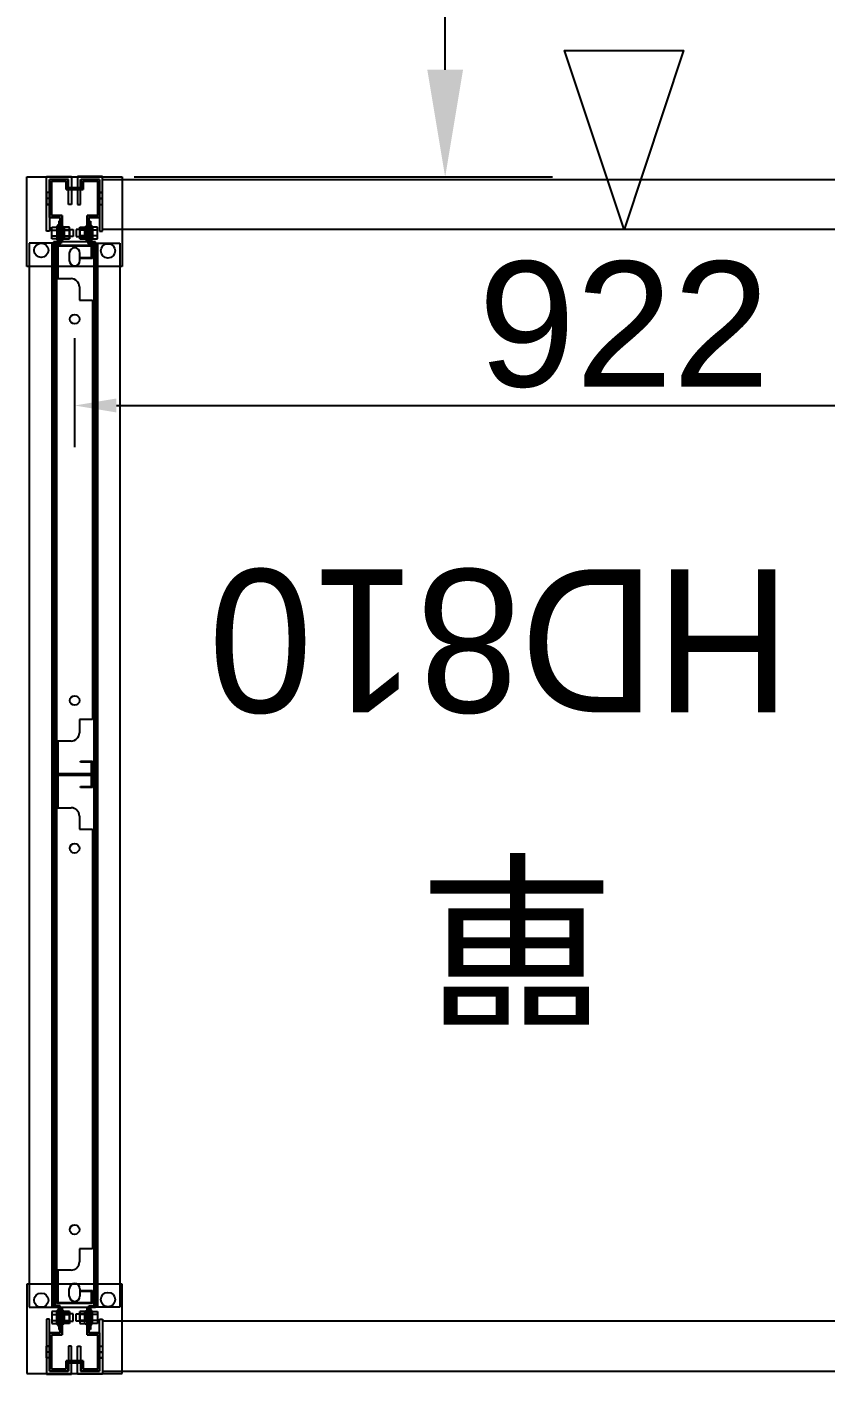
# Model space of a CAD drawing. Header units: millimetres. Extents: x 15382 to 37298, y 7351 to 31127.
# Drawn here: x 34737 to 35406, y 23390 to 24520 of the extents above; entities that cross this region are included whole.
import ezdxf

# ---------------------------------------------------------------- set-up
doc = ezdxf.new("R2010")
doc.units = ezdxf.units.MM
for name, color, linetype in [('111', 7, 'Continuous'), ('113', 3, 'Continuous'), ('114', 6, 'Continuous'), ('115', 30, 'Continuous'), ('116', 12, 'Continuous'), ('444-2', 5, 'Continuous'), ('6', 7, 'Continuous'), ('M40', 3, 'Continuous'), ('M6', 7, 'Continuous'), ('動線', 6, 'Continuous'), ('文字', 7, 'Continuous'), ('标注', 7, 'Continuous'), ('標註', 252, 'Continuous')]:
    doc.layers.add(name, color=color, linetype=linetype)
doc.styles.get("Standard").update_dxf_attribs({"font": 'arial.ttf'})
doc.styles.add('新細明體', font='')
doc.styles.get('新細明體').set_extended_font_data('PMingLiU')
doc.dimstyles.new('ISO-25', dxfattribs={"dimtxt": 2.5, "dimasz": 2.5, "dimexe": 1.25, "dimexo": 0.625, "dimtad": 1, "dimtxsty": 'Standard', "dimcen": 2.5, "dimadec": 0, "dimazin": 0, "dimtfac": 1, "dimtmove": 0, "dimatfit": 3, "dimfxl": 1, "dimarcsym": 0})

# ---------------------------------------------------------------- blocks, each defined once
blk = doc.blocks.new('*D59')
at = {"layer": 'Defpoints', "color": 0, "transparency": 16777216}
for p in [(34776.8, 24266.4), (35698.8, 24266.4), (35698.8, 24202.8)]:
    blk.add_point(p, dxfattribs=at)
at = {"layer": '標註', "color": 0, "lineweight": -2, "transparency": 16777216}
for p, q in [((34776.8, 24259.4), (34776.8, 24167.8)), ((35698.8, 24259.4), (35698.8, 24167.8)), ((34811.8, 24202.8), (35663.8, 24202.8))]:
    blk.add_line(p, q, dxfattribs=at)
at = {"layer": '標註', "color": 0, "transparency": 16777216}
for points in [[(34811.8, 24208.7), (34811.8, 24197), (34776.8, 24202.8)], [(35663.8, 24208.7), (35663.8, 24197), (35698.8, 24202.8)]]:
    blk.add_solid(points, dxfattribs=at)
at = {"layer": '標註', "color": 0, "transparency": 16777216, "insert": (35237.8, 24270.5), "char_height": 105, "attachment_point": 5}
blk.add_mtext('922', dxfattribs=at)

msp = doc.modelspace()

# ---------------------------------------------------------------- linework, layer by layer
at = {"layer": '111'}
for p, q in [((34794.387, 24340.065), (34759.187, 24340.065)), ((34759.187, 24340.065), (34759.187, 23446.065)), ((34794.387, 23446.065), (34794.387, 24340.065)), ((34772.287, 24330.565), (34772.287, 24324.565)), ((34772.287, 24330.565), (34772.287, 24324.565)), ((34776.787, 24335.065), (34776.787, 24335.065)), ((34776.787, 24335.065), (34776.787, 24335.065)), ((34781.287, 24324.565), (34781.287, 24330.565)), ((34781.287, 24324.565), (34781.287, 24330.565)), ((34776.787, 24320.065), (34776.787, 24320.065)), ((34776.787, 24320.065), (34776.787, 24320.065)), ((34772.287, 23455.565), (34772.287, 23461.565)), ((34772.287, 23455.565), (34772.287, 23461.565)), ((34776.787, 23466.065), (34776.787, 23466.065)), ((34776.787, 23466.065), (34776.787, 23466.065)), ((34781.287, 23461.565), (34781.287, 23455.565)), ((34781.287, 23461.565), (34781.287, 23455.565)), ((34759.187, 23446.065), (34794.387, 23446.065)), ((34776.787, 23451.065), (34776.787, 23451.065)), ((34776.787, 23451.065), (34776.787, 23451.065))]:
    msp.add_line(p, q, dxfattribs=at)
for centre, start, end in [((34776.787, 24330.565), 90, 180), ((34776.787, 24330.565), 90, 180), ((34776.787, 24330.565), 0, 90), ((34776.787, 24330.565), 0, 90), ((34776.787, 24324.565), 180, 270), ((34776.787, 24324.565), 180, 270), ((34776.787, 24324.565), 270, 0), ((34776.787, 24324.565), 270, 0), ((34776.787, 23461.565), 90, 180), ((34776.787, 23461.565), 90, 180), ((34776.787, 23461.565), 0, 90), ((34776.787, 23461.565), 0, 90), ((34776.787, 23455.565), 180, 270), ((34776.787, 23455.565), 180, 270), ((34776.787, 23455.565), 270, 0), ((34776.787, 23455.565), 270, 0)]:
    msp.add_arc(centre, 4.5, start, end, dxfattribs=at)
at = {"layer": '113'}
for p, q in [((34736.787, 24319.565), (34736.787, 24394.565)), ((34736.787, 24394.565), (34816.787, 24394.565)), ((34816.787, 24394.565), (34816.787, 24319.565)), ((34816.787, 24319.565), (34736.787, 24319.565)), ((34816.787, 23465.565), (34736.787, 23465.565)), ((34736.787, 23465.565), (34736.787, 23390.565)), ((34816.787, 23390.565), (34816.787, 23465.565)), ((34736.787, 23390.565), (34816.787, 23390.565))]:
    msp.add_line(p, q, dxfattribs=at)
at = {"layer": '113', "lineweight": -3}
for centre in [(34748.787, 24333.065), (34804.787, 24332.565), (34748.787, 23452.065), (34804.787, 23452.565)]:
    msp.add_circle(centre, 6, dxfattribs=at)
at = {"layer": '114'}
for points in [[(35675.287, 24350.565), (34800.287, 24350.565), (34800.287, 24392.565), (35675.287, 24392.565)], [(35675.287, 23434.565), (34800.287, 23434.565), (34800.287, 23392.565), (35675.287, 23392.565)]]:
    msp.add_lwpolyline(points, close=True, dxfattribs=at)
at = {"layer": '115'}
for p, q in [((34764.787, 24357.565), (34763.587, 24357.565)), ((34763.587, 24357.565), (34763.587, 24339.065)), ((34764.787, 24357.565), (34763.587, 24357.565)), ((34763.587, 24357.565), (34763.587, 24339.065)), ((34764.787, 24337.865), (34764.787, 24357.565)), ((34764.787, 24337.865), (34764.787, 24357.565)), ((34788.787, 24337.865), (34788.787, 24357.565)), ((34788.787, 24357.565), (34789.987, 24357.565)), ((34788.787, 24337.865), (34788.787, 24357.565)), ((34788.787, 24357.565), (34789.987, 24357.565)), ((34789.987, 24357.565), (34789.987, 24339.065)), ((34789.987, 24357.565), (34789.987, 24339.065)), ((34763.587, 24339.065), (34738.787, 24339.065)), ((34738.787, 24339.065), (34738.787, 23446.065)), ((34763.587, 24339.065), (34757.587, 24339.065)), ((34757.587, 24339.065), (34757.587, 23446.065)), ((34758.787, 23447.265), (34758.787, 24337.865)), ((34758.787, 24337.865), (34764.787, 24337.865)), ((34758.787, 23447.265), (34758.787, 24337.865)), ((34758.787, 24337.865), (34764.787, 24337.865)), ((34794.787, 24337.865), (34788.787, 24337.865)), ((34794.787, 24337.865), (34788.787, 24337.865)), ((34789.987, 24339.065), (34795.987, 24339.065)), ((34789.987, 24339.065), (34814.787, 24339.065)), ((34794.787, 23447.265), (34794.787, 24337.865)), ((34794.787, 23447.265), (34794.787, 24337.865)), ((34795.987, 24339.065), (34795.987, 23446.065)), ((34814.787, 24339.065), (34814.787, 23446.065)), ((34738.787, 23446.065), (34763.587, 23446.065)), ((34757.587, 23446.065), (34763.587, 23446.065)), ((34764.787, 23447.265), (34758.787, 23447.265)), ((34764.787, 23447.265), (34758.787, 23447.265)), ((34763.587, 23446.065), (34763.587, 23427.565)), ((34763.587, 23446.065), (34763.587, 23427.565)), ((34764.787, 23427.565), (34764.787, 23447.265)), ((34764.787, 23427.565), (34764.787, 23447.265)), ((34788.787, 23427.565), (34788.787, 23447.265)), ((34788.787, 23447.265), (34794.787, 23447.265)), ((34788.787, 23427.565), (34788.787, 23447.265)), ((34788.787, 23447.265), (34794.787, 23447.265)), ((34789.987, 23446.065), (34789.987, 23427.565)), ((34795.987, 23446.065), (34789.987, 23446.065)), ((34789.987, 23446.065), (34789.987, 23427.565)), ((34814.787, 23446.065), (34789.987, 23446.065)), ((34763.587, 23427.565), (34764.787, 23427.565)), ((34763.587, 23427.565), (34764.787, 23427.565)), ((34789.987, 23427.565), (34788.787, 23427.565)), ((34789.987, 23427.565), (34788.787, 23427.565))]:
    msp.add_line(p, q, dxfattribs=at)
at = {"layer": '115', "lineweight": -3}
for p, q in [((34763.587, 24351.065), (34763.587, 24344.065)), ((34764.787, 24351.065), (34763.587, 24351.065)), ((34764.787, 24344.065), (34764.787, 24351.065)), ((34788.787, 24344.065), (34788.787, 24351.065)), ((34788.787, 24351.065), (34789.987, 24351.065)), ((34789.987, 24351.065), (34789.987, 24344.065)), ((34763.587, 24347.565), (34763.587, 24344.065)), ((34764.787, 24347.565), (34763.587, 24347.565)), ((34763.587, 24344.065), (34764.787, 24344.065)), ((34763.587, 24344.065), (34764.787, 24344.065)), ((34764.787, 24344.065), (34764.787, 24347.565)), ((34788.787, 24344.065), (34788.787, 24347.565)), ((34788.787, 24347.565), (34789.987, 24347.565)), ((34789.987, 24344.065), (34788.787, 24344.065)), ((34789.987, 24344.065), (34788.787, 24344.065)), ((34789.987, 24347.565), (34789.987, 24344.065)), ((34763.587, 23434.065), (34763.587, 23441.065)), ((34763.587, 23441.065), (34764.787, 23441.065)), ((34763.587, 23437.565), (34763.587, 23441.065)), ((34763.587, 23441.065), (34764.787, 23441.065)), ((34764.787, 23437.565), (34763.587, 23437.565)), ((34764.787, 23434.065), (34763.587, 23434.065)), ((34764.787, 23441.065), (34764.787, 23434.065)), ((34764.787, 23441.065), (34764.787, 23437.565)), ((34789.987, 23441.065), (34788.787, 23441.065)), ((34788.787, 23441.065), (34788.787, 23434.065)), ((34789.987, 23441.065), (34788.787, 23441.065)), ((34788.787, 23441.065), (34788.787, 23437.565)), ((34788.787, 23437.565), (34789.987, 23437.565)), ((34788.787, 23434.065), (34789.987, 23434.065)), ((34789.987, 23434.065), (34789.987, 23441.065)), ((34789.987, 23437.565), (34789.987, 23441.065))]:
    msp.add_line(p, q, dxfattribs=at)
at = {"layer": '116'}
for p, q in [((34753.287, 24349.065), (34753.287, 24395.065)), ((34753.287, 24395.065), (34772.787, 24395.065)), ((34771.787, 24395.065), (34774.287, 24395.065)), ((34774.287, 24395.065), (34774.287, 24371.565)), ((34781.787, 24395.065), (34779.287, 24395.065)), ((34779.287, 24395.065), (34779.287, 24371.565)), ((34800.287, 24395.065), (34780.787, 24395.065)), ((34800.287, 24349.065), (34800.287, 24395.065)), ((34771.787, 24392.565), (34755.787, 24392.565)), ((34755.787, 24392.565), (34755.787, 24349.065)), ((34771.787, 24371.565), (34771.787, 24392.565)), ((34781.787, 24371.565), (34781.787, 24392.565)), ((34781.787, 24392.565), (34797.787, 24392.565)), ((34797.787, 24392.565), (34797.787, 24349.065)), ((34755.787, 24381.543), (34753.287, 24381.543)), ((34755.787, 24376.565), (34753.287, 24376.565)), ((34755.787, 24371.587), (34753.287, 24371.587)), ((34797.787, 24381.543), (34800.287, 24381.543)), ((34797.787, 24376.565), (34800.287, 24376.565)), ((34797.787, 24371.587), (34800.287, 24371.587)), ((34774.287, 24371.565), (34771.787, 24371.565)), ((34779.287, 24371.565), (34781.787, 24371.565)), ((34755.787, 24349.065), (34753.287, 24349.065)), ((34797.787, 24349.065), (34800.287, 24349.065)), ((34755.787, 23436.065), (34753.287, 23436.065)), ((34753.287, 23436.065), (34753.287, 23390.065)), ((34755.787, 23392.565), (34755.787, 23436.065)), ((34797.787, 23392.565), (34797.787, 23436.065)), ((34797.787, 23436.065), (34800.287, 23436.065)), ((34800.287, 23436.065), (34800.287, 23390.065)), ((34755.787, 23413.543), (34753.287, 23413.543)), ((34774.287, 23413.565), (34771.787, 23413.565)), ((34771.787, 23413.565), (34771.787, 23392.565)), ((34774.287, 23390.065), (34774.287, 23413.565)), ((34779.287, 23390.065), (34779.287, 23413.565)), ((34779.287, 23413.565), (34781.787, 23413.565)), ((34781.787, 23413.565), (34781.787, 23392.565)), ((34797.787, 23413.543), (34800.287, 23413.543)), ((34755.787, 23408.565), (34753.287, 23408.565)), ((34755.787, 23403.587), (34753.287, 23403.587)), ((34797.787, 23408.565), (34800.287, 23408.565)), ((34797.787, 23403.587), (34800.287, 23403.587)), ((34753.287, 23390.065), (34772.787, 23390.065)), ((34771.787, 23392.565), (34755.787, 23392.565)), ((34771.787, 23390.065), (34774.287, 23390.065)), ((34781.787, 23390.065), (34779.287, 23390.065)), ((34800.287, 23390.065), (34780.787, 23390.065)), ((34781.787, 23392.565), (34797.787, 23392.565))]:
    msp.add_line(p, q, dxfattribs=at)
at = {"layer": '116', "lineweight": -3}
for p, q in [((34753.287, 24381.543), (34753.287, 24371.587)), ((34755.787, 24381.543), (34753.287, 24381.543)), ((34753.287, 24376.565), (34753.287, 24371.587)), ((34755.787, 24376.565), (34753.287, 24376.565)), ((34753.287, 24371.587), (34755.787, 24371.587)), ((34753.287, 24371.587), (34755.787, 24371.587)), ((34755.787, 24371.587), (34755.787, 24381.543)), ((34755.787, 24371.587), (34755.787, 24376.565)), ((34797.787, 24381.543), (34797.787, 24371.587)), ((34800.287, 24381.543), (34797.787, 24381.543)), ((34797.787, 24376.565), (34797.787, 24371.587)), ((34800.287, 24376.565), (34797.787, 24376.565)), ((34797.787, 24371.587), (34800.287, 24371.587)), ((34797.787, 24371.587), (34800.287, 24371.587)), ((34800.287, 24371.587), (34800.287, 24381.543)), ((34800.287, 24371.587), (34800.287, 24376.565)), ((34753.287, 23403.587), (34753.287, 23413.543)), ((34753.287, 23413.543), (34755.787, 23413.543)), ((34753.287, 23408.565), (34753.287, 23413.543)), ((34753.287, 23413.543), (34755.787, 23413.543)), ((34755.787, 23413.543), (34755.787, 23403.587)), ((34755.787, 23413.543), (34755.787, 23408.565)), ((34797.787, 23408.565), (34797.787, 23413.543)), ((34797.787, 23413.543), (34800.287, 23413.543)), ((34797.787, 23403.587), (34797.787, 23413.543)), ((34797.787, 23413.543), (34800.287, 23413.543)), ((34800.287, 23413.543), (34800.287, 23408.565)), ((34800.287, 23413.543), (34800.287, 23403.587)), ((34755.787, 23408.565), (34753.287, 23408.565)), ((34755.787, 23403.587), (34753.287, 23403.587)), ((34800.287, 23408.565), (34797.787, 23408.565)), ((34800.287, 23403.587), (34797.787, 23403.587))]:
    msp.add_line(p, q, dxfattribs=at)
at = {"layer": '444-2'}
for p, q in [((34761.787, 23893.265), (34761.787, 24337.265)), ((34761.787, 24337.265), (34791.787, 24337.265)), ((34790.987, 24336.465), (34762.587, 24336.465)), ((34762.587, 24336.465), (34762.587, 24309.265)), ((34781.787, 24326.265), (34781.787, 24327.065)), ((34781.787, 24327.065), (34790.987, 24327.065)), ((34790.987, 24327.065), (34790.987, 24336.465)), ((34791.787, 24337.265), (34791.787, 24326.265)), ((34791.787, 24326.265), (34781.787, 24326.265)), ((34762.587, 24309.265), (34773.787, 24309.265)), ((34780.787, 24302.265), (34780.787, 24291.265)), ((34780.787, 24291.265), (34791.787, 24291.265)), ((34791.787, 24291.265), (34791.787, 23939.265)), ((34791.787, 23939.265), (34780.787, 23939.265)), ((34780.787, 23939.265), (34780.787, 23928.265)), ((34773.787, 23921.265), (34762.587, 23921.265)), ((34762.587, 23921.265), (34762.587, 23894.065)), ((34781.787, 23903.465), (34781.787, 23904.265)), ((34781.787, 23904.265), (34791.787, 23904.265)), ((34790.987, 23903.465), (34781.787, 23903.465)), ((34790.987, 23894.065), (34790.987, 23903.465)), ((34791.787, 23904.265), (34791.787, 23893.265)), ((34761.787, 23893.265), (34761.787, 23894.065)), ((34761.787, 23449.265), (34761.787, 23893.265)), ((34761.787, 23893.265), (34791.787, 23893.265)), ((34762.587, 23893.265), (34761.787, 23893.265)), ((34791.787, 23893.265), (34761.787, 23893.265)), ((34762.587, 23894.065), (34790.987, 23894.065)), ((34790.987, 23892.465), (34762.587, 23892.465)), ((34762.587, 23892.465), (34762.587, 23865.265)), ((34790.987, 23883.065), (34790.987, 23892.465)), ((34791.787, 23893.265), (34791.787, 23882.265)), ((34781.787, 23882.265), (34781.787, 23883.065)), ((34781.787, 23883.065), (34790.987, 23883.065)), ((34791.787, 23882.265), (34781.787, 23882.265)), ((34762.587, 23865.265), (34773.787, 23865.265)), ((34780.787, 23858.265), (34780.787, 23847.265)), ((34780.787, 23847.265), (34791.787, 23847.265)), ((34791.787, 23847.265), (34791.787, 23495.265)), ((34791.787, 23495.265), (34780.787, 23495.265)), ((34780.787, 23495.265), (34780.787, 23484.265)), ((34773.787, 23477.265), (34762.587, 23477.265)), ((34762.587, 23477.265), (34762.587, 23450.065)), ((34781.787, 23459.465), (34781.787, 23460.265)), ((34781.787, 23460.265), (34791.787, 23460.265)), ((34790.987, 23459.465), (34781.787, 23459.465)), ((34790.987, 23450.065), (34790.987, 23459.465)), ((34791.787, 23460.265), (34791.787, 23449.265)), ((34761.787, 23449.265), (34761.787, 23450.065)), ((34762.587, 23449.265), (34761.787, 23449.265)), ((34791.787, 23449.265), (34761.787, 23449.265)), ((34762.587, 23450.065), (34790.987, 23450.065))]:
    msp.add_line(p, q, dxfattribs=at)
for centre in [(34776.787, 24275.265), (34776.787, 23955.265), (34776.787, 23831.265), (34776.787, 23511.265)]:
    msp.add_circle(centre, 4, dxfattribs=at)
for centre, start, end in [((34773.787, 24302.265), 0, 90), ((34773.787, 23928.265), 270, 0), ((34773.787, 23858.265), 0, 90), ((34773.787, 23484.265), 270, 0)]:
    msp.add_arc(centre, 7, start, end, dxfattribs=at)
at = {"layer": '6'}
for p, q in [((34760.787, 24340.065), (34759.187, 24340.065)), ((34759.187, 24340.065), (34759.187, 23446.065)), ((34760.787, 23446.065), (34760.787, 24340.065)), ((34794.387, 24340.065), (34792.787, 24340.065)), ((34792.787, 24340.065), (34792.787, 23446.065)), ((34794.387, 23446.065), (34794.387, 24340.065)), ((34759.187, 23446.065), (34760.787, 23446.065)), ((34792.787, 23446.065), (34794.387, 23446.065))]:
    msp.add_line(p, q, dxfattribs=at)
at = {"layer": 'M40'}
for p, q in [((34755.787, 24360.565), (34755.787, 24392.565)), ((34755.787, 24392.565), (34771.287, 24392.565)), ((34771.287, 24392.565), (34755.787, 24392.565)), ((34755.787, 24392.565), (34755.787, 24360.565)), ((34769.687, 24390.965), (34757.387, 24390.965)), ((34757.387, 24390.965), (34757.387, 24362.165)), ((34757.387, 24362.165), (34757.387, 24390.965)), ((34757.387, 24390.965), (34769.687, 24390.965)), ((34769.687, 24383.965), (34769.687, 24390.965)), ((34769.687, 24390.965), (34769.687, 24383.965)), ((34783.887, 24383.965), (34769.687, 24383.965)), ((34769.687, 24383.965), (34783.887, 24383.965)), ((34771.287, 24392.565), (34771.287, 24385.565)), ((34771.287, 24385.565), (34771.287, 24392.565)), ((34771.287, 24385.565), (34782.287, 24385.565)), ((34782.287, 24385.565), (34771.287, 24385.565)), ((34782.287, 24385.565), (34782.287, 24392.565)), ((34782.287, 24392.565), (34797.787, 24392.565)), ((34797.787, 24392.565), (34782.287, 24392.565)), ((34782.287, 24392.565), (34782.287, 24385.565)), ((34782.287, 24385.565), (34782.287, 24383.965)), ((34796.187, 24390.965), (34783.887, 24390.965)), ((34783.887, 24390.965), (34783.887, 24383.965)), ((34783.887, 24383.965), (34783.887, 24390.965)), ((34783.887, 24390.965), (34796.187, 24390.965)), ((34796.187, 24362.165), (34796.187, 24390.965)), ((34796.187, 24390.965), (34796.187, 24362.165)), ((34797.787, 24392.565), (34797.787, 24360.565)), ((34797.787, 24360.565), (34797.787, 24392.565)), ((34757.387, 24379.815), (34755.787, 24379.815)), ((34757.387, 24376.565), (34755.787, 24376.565)), ((34757.387, 24373.315), (34755.787, 24373.315)), ((34764.787, 24360.565), (34755.787, 24360.565)), ((34755.787, 24360.565), (34764.787, 24360.565)), ((34757.387, 24362.165), (34766.387, 24362.165)), ((34766.387, 24362.165), (34757.387, 24362.165)), ((34764.787, 24362.165), (34766.387, 24362.165)), ((34764.787, 24339.565), (34764.787, 24360.565)), ((34764.787, 24360.565), (34764.787, 24339.565)), ((34766.387, 24362.165), (34766.387, 24339.565)), ((34766.387, 24362.165), (34766.387, 24360.565)), ((34766.387, 24339.565), (34766.387, 24362.165)), ((34787.187, 24339.565), (34787.187, 24362.165)), ((34787.187, 24362.165), (34796.187, 24362.165)), ((34788.787, 24362.165), (34787.187, 24362.165)), ((34787.187, 24362.165), (34787.187, 24339.565)), ((34796.187, 24362.165), (34787.187, 24362.165)), ((34787.187, 24362.165), (34787.187, 24360.565)), ((34797.787, 24360.565), (34788.787, 24360.565)), ((34788.787, 24360.565), (34788.787, 24339.565)), ((34788.787, 24339.565), (34788.787, 24360.565)), ((34788.787, 24360.565), (34797.787, 24360.565)), ((34764.787, 24351.065), (34766.387, 24351.065)), ((34787.187, 24351.065), (34788.787, 24351.065)), ((34764.787, 24347.565), (34766.387, 24347.565)), ((34764.787, 24344.065), (34766.387, 24344.065)), ((34766.387, 24339.565), (34764.787, 24339.565)), ((34764.787, 24339.565), (34766.387, 24339.565)), ((34787.187, 24347.565), (34788.787, 24347.565)), ((34787.187, 24344.065), (34788.787, 24344.065)), ((34788.787, 24339.565), (34787.187, 24339.565)), ((34787.187, 24339.565), (34788.787, 24339.565)), ((34766.387, 23445.565), (34764.787, 23445.565)), ((34764.787, 23445.565), (34764.787, 23424.565)), ((34764.787, 23424.565), (34764.787, 23445.565)), ((34764.787, 23445.565), (34766.387, 23445.565)), ((34766.387, 23422.965), (34766.387, 23445.565)), ((34766.387, 23445.565), (34766.387, 23422.965)), ((34788.787, 23445.565), (34787.187, 23445.565)), ((34787.187, 23445.565), (34787.187, 23422.965)), ((34787.187, 23422.965), (34787.187, 23445.565)), ((34787.187, 23445.565), (34788.787, 23445.565)), ((34788.787, 23424.565), (34788.787, 23445.565)), ((34788.787, 23445.565), (34788.787, 23424.565)), ((34764.787, 23441.065), (34766.387, 23441.065)), ((34764.787, 23437.565), (34766.387, 23437.565)), ((34764.787, 23434.065), (34766.387, 23434.065)), ((34787.187, 23441.065), (34788.787, 23441.065)), ((34787.187, 23437.565), (34788.787, 23437.565)), ((34787.187, 23434.065), (34788.787, 23434.065)), ((34764.787, 23424.565), (34755.787, 23424.565)), ((34755.787, 23424.565), (34755.787, 23392.565)), ((34755.787, 23392.565), (34755.787, 23424.565)), ((34755.787, 23424.565), (34764.787, 23424.565)), ((34757.387, 23394.165), (34757.387, 23422.965)), ((34757.387, 23422.965), (34766.387, 23422.965)), ((34766.387, 23422.965), (34757.387, 23422.965)), ((34757.387, 23422.965), (34757.387, 23394.165)), ((34764.787, 23422.965), (34766.387, 23422.965)), ((34766.387, 23422.965), (34766.387, 23424.565)), ((34787.187, 23422.965), (34787.187, 23424.565)), ((34787.187, 23422.965), (34796.187, 23422.965)), ((34788.787, 23422.965), (34787.187, 23422.965)), ((34796.187, 23422.965), (34787.187, 23422.965)), ((34797.787, 23424.565), (34788.787, 23424.565)), ((34788.787, 23424.565), (34797.787, 23424.565)), ((34796.187, 23422.965), (34796.187, 23394.165)), ((34796.187, 23394.165), (34796.187, 23422.965)), ((34797.787, 23392.565), (34797.787, 23424.565)), ((34797.787, 23424.565), (34797.787, 23392.565)), ((34757.387, 23411.815), (34755.787, 23411.815)), ((34757.387, 23408.565), (34755.787, 23408.565)), ((34757.387, 23405.315), (34755.787, 23405.315)), ((34783.887, 23401.165), (34769.687, 23401.165)), ((34769.687, 23401.165), (34769.687, 23394.165)), ((34769.687, 23394.165), (34769.687, 23401.165)), ((34769.687, 23401.165), (34783.887, 23401.165)), ((34771.287, 23392.565), (34771.287, 23399.565)), ((34771.287, 23399.565), (34782.287, 23399.565)), ((34782.287, 23399.565), (34771.287, 23399.565)), ((34771.287, 23399.565), (34771.287, 23392.565)), ((34782.287, 23399.565), (34782.287, 23401.165)), ((34782.287, 23399.565), (34782.287, 23392.565)), ((34782.287, 23392.565), (34782.287, 23399.565)), ((34783.887, 23394.165), (34783.887, 23401.165)), ((34783.887, 23401.165), (34783.887, 23394.165)), ((34755.787, 23392.565), (34771.287, 23392.565)), ((34771.287, 23392.565), (34755.787, 23392.565)), ((34769.687, 23394.165), (34757.387, 23394.165)), ((34757.387, 23394.165), (34769.687, 23394.165)), ((34782.287, 23392.565), (34797.787, 23392.565)), ((34797.787, 23392.565), (34782.287, 23392.565)), ((34796.187, 23394.165), (34783.887, 23394.165)), ((34783.887, 23394.165), (34796.187, 23394.165))]:
    msp.add_line(p, q, dxfattribs=at)
at = {"layer": 'M40', "lineweight": -3}
for p, q in [((34771.287, 24383.965), (34771.287, 24385.565)), ((34771.287, 24385.565), (34782.287, 24385.565)), ((34782.287, 24383.965), (34771.287, 24383.965)), ((34782.287, 24385.565), (34776.787, 24385.565)), ((34776.787, 24385.565), (34776.787, 24383.965)), ((34776.787, 24383.965), (34782.287, 24383.965)), ((34782.287, 24385.565), (34782.287, 24383.965)), ((34782.287, 24383.965), (34782.287, 24385.565)), ((34755.787, 24379.815), (34755.787, 24373.315)), ((34757.387, 24379.815), (34755.787, 24379.815)), ((34755.787, 24376.565), (34755.787, 24373.315)), ((34757.387, 24376.565), (34755.787, 24376.565)), ((34755.787, 24373.315), (34757.387, 24373.315)), ((34755.787, 24373.315), (34757.387, 24373.315)), ((34757.387, 24373.315), (34757.387, 24379.815)), ((34757.387, 24373.315), (34757.387, 24376.565)), ((34796.187, 24379.815), (34796.187, 24373.315)), ((34797.787, 24379.815), (34796.187, 24379.815)), ((34796.187, 24376.565), (34796.187, 24373.315)), ((34797.787, 24376.565), (34796.187, 24376.565)), ((34796.187, 24373.315), (34797.787, 24373.315)), ((34796.187, 24373.315), (34797.787, 24373.315)), ((34797.787, 24373.315), (34797.787, 24379.815)), ((34797.787, 24373.315), (34797.787, 24376.565)), ((34764.787, 24351.065), (34764.787, 24344.065)), ((34766.387, 24351.065), (34764.787, 24351.065)), ((34766.387, 24344.065), (34766.387, 24351.065)), ((34787.187, 24344.065), (34787.187, 24351.065)), ((34787.187, 24351.065), (34788.787, 24351.065)), ((34788.787, 24351.065), (34788.787, 24344.065)), ((34764.787, 24347.565), (34764.787, 24344.065)), ((34766.387, 24347.565), (34764.787, 24347.565)), ((34764.787, 24344.065), (34766.387, 24344.065)), ((34764.787, 24344.065), (34766.387, 24344.065)), ((34766.387, 24344.065), (34766.387, 24347.565)), ((34787.187, 24344.065), (34787.187, 24347.565)), ((34787.187, 24347.565), (34788.787, 24347.565)), ((34788.787, 24344.065), (34787.187, 24344.065)), ((34788.787, 24344.065), (34787.187, 24344.065)), ((34788.787, 24347.565), (34788.787, 24344.065)), ((34764.787, 23434.065), (34764.787, 23441.065)), ((34764.787, 23441.065), (34766.387, 23441.065)), ((34764.787, 23437.565), (34764.787, 23441.065)), ((34764.787, 23441.065), (34766.387, 23441.065)), ((34766.387, 23437.565), (34764.787, 23437.565)), ((34766.387, 23434.065), (34764.787, 23434.065)), ((34766.387, 23441.065), (34766.387, 23434.065)), ((34766.387, 23441.065), (34766.387, 23437.565)), ((34788.787, 23441.065), (34787.187, 23441.065)), ((34787.187, 23441.065), (34787.187, 23434.065)), ((34788.787, 23441.065), (34787.187, 23441.065)), ((34787.187, 23441.065), (34787.187, 23437.565)), ((34787.187, 23437.565), (34788.787, 23437.565)), ((34787.187, 23434.065), (34788.787, 23434.065)), ((34788.787, 23434.065), (34788.787, 23441.065)), ((34788.787, 23437.565), (34788.787, 23441.065)), ((34755.787, 23405.315), (34755.787, 23411.815)), ((34755.787, 23411.815), (34757.387, 23411.815)), ((34755.787, 23408.565), (34755.787, 23411.815)), ((34755.787, 23411.815), (34757.387, 23411.815)), ((34757.387, 23411.815), (34757.387, 23405.315)), ((34757.387, 23411.815), (34757.387, 23408.565)), ((34796.187, 23405.315), (34796.187, 23411.815)), ((34796.187, 23411.815), (34797.787, 23411.815)), ((34796.187, 23408.565), (34796.187, 23411.815)), ((34796.187, 23411.815), (34797.787, 23411.815)), ((34797.787, 23411.815), (34797.787, 23405.315)), ((34797.787, 23411.815), (34797.787, 23408.565)), ((34757.387, 23408.565), (34755.787, 23408.565)), ((34757.387, 23405.315), (34755.787, 23405.315)), ((34782.287, 23401.165), (34771.287, 23401.165)), ((34771.287, 23401.165), (34771.287, 23399.565)), ((34771.287, 23399.565), (34782.287, 23399.565)), ((34776.787, 23401.165), (34782.287, 23401.165)), ((34776.787, 23399.565), (34776.787, 23401.165)), ((34782.287, 23399.565), (34776.787, 23399.565)), ((34782.287, 23399.565), (34782.287, 23401.165)), ((34782.287, 23401.165), (34782.287, 23399.565)), ((34797.787, 23408.565), (34796.187, 23408.565)), ((34797.787, 23405.315), (34796.187, 23405.315))]:
    msp.add_line(p, q, dxfattribs=at)
at = {"layer": 'M6'}
for p, q in [((34757.587, 24342.565), (34757.587, 24352.565)), ((34757.587, 24352.565), (34761.887, 24352.565)), ((34757.587, 24342.565), (34757.587, 24352.565)), ((34757.587, 24352.565), (34761.887, 24352.565)), ((34757.587, 24350.065), (34761.887, 24350.065)), ((34761.887, 24352.565), (34763.387, 24354.565)), ((34761.887, 24352.565), (34761.887, 24342.565)), ((34763.387, 24354.565), (34763.587, 24354.565)), ((34763.587, 24354.565), (34763.587, 24350.565)), ((34763.587, 24350.565), (34775.587, 24350.565)), ((34766.587, 24353.565), (34766.387, 24353.565)), ((34766.387, 24353.565), (34766.387, 24341.565)), ((34768.087, 24352.565), (34766.587, 24353.565)), ((34772.387, 24352.565), (34768.087, 24352.565)), ((34768.087, 24352.565), (34768.087, 24342.565)), ((34772.387, 24352.565), (34768.087, 24352.565)), ((34772.387, 24352.565), (34768.087, 24352.565)), ((34768.087, 24352.565), (34768.087, 24345.065)), ((34768.087, 24342.565), (34768.087, 24350.065)), ((34768.087, 24350.065), (34772.387, 24350.065)), ((34772.387, 24342.565), (34772.387, 24352.565)), ((34772.387, 24342.565), (34772.387, 24352.565)), ((34772.387, 24345.065), (34772.387, 24352.565)), ((34772.387, 24350.065), (34772.387, 24342.565)), ((34775.587, 24350.565), (34775.587, 24344.565)), ((34789.987, 24350.565), (34777.987, 24350.565)), ((34777.987, 24350.565), (34777.987, 24344.565)), ((34781.187, 24342.565), (34781.187, 24352.565)), ((34781.187, 24352.565), (34785.487, 24352.565)), ((34781.187, 24342.565), (34781.187, 24352.565)), ((34781.187, 24352.565), (34785.487, 24352.565)), ((34781.187, 24352.565), (34785.487, 24352.565)), ((34781.187, 24345.065), (34781.187, 24352.565)), ((34785.487, 24350.065), (34781.187, 24350.065)), ((34781.187, 24350.065), (34781.187, 24342.565)), ((34785.487, 24352.565), (34786.987, 24353.565)), ((34785.487, 24352.565), (34785.487, 24342.565)), ((34785.487, 24352.565), (34785.487, 24345.065)), ((34785.487, 24342.565), (34785.487, 24350.065)), ((34786.987, 24353.565), (34787.187, 24353.565)), ((34787.187, 24353.565), (34787.187, 24341.565)), ((34790.187, 24354.565), (34789.987, 24354.565)), ((34789.987, 24354.565), (34789.987, 24350.565)), ((34791.687, 24352.565), (34790.187, 24354.565)), ((34795.987, 24352.565), (34791.687, 24352.565)), ((34791.687, 24352.565), (34791.687, 24342.565)), ((34795.987, 24352.565), (34791.687, 24352.565)), ((34795.987, 24350.065), (34791.687, 24350.065)), ((34795.987, 24342.565), (34795.987, 24352.565)), ((34795.987, 24342.565), (34795.987, 24352.565)), ((34757.587, 24345.065), (34761.887, 24345.065)), ((34761.887, 24342.565), (34757.587, 24342.565)), ((34761.887, 24342.565), (34757.587, 24342.565)), ((34763.387, 24340.565), (34761.887, 24342.565)), ((34763.587, 24340.565), (34763.387, 24340.565)), ((34775.587, 24344.565), (34763.587, 24344.565)), ((34763.587, 24344.565), (34763.587, 24340.565)), ((34766.387, 24341.565), (34766.587, 24341.565)), ((34766.587, 24341.565), (34768.087, 24342.565)), ((34768.087, 24345.065), (34772.387, 24345.065)), ((34768.087, 24342.565), (34772.387, 24342.565)), ((34768.087, 24342.565), (34772.387, 24342.565)), ((34772.387, 24342.565), (34768.087, 24342.565)), ((34777.987, 24344.565), (34789.987, 24344.565)), ((34785.487, 24345.065), (34781.187, 24345.065)), ((34785.487, 24342.565), (34781.187, 24342.565)), ((34785.487, 24342.565), (34781.187, 24342.565)), ((34781.187, 24342.565), (34785.487, 24342.565)), ((34786.987, 24341.565), (34785.487, 24342.565)), ((34787.187, 24341.565), (34786.987, 24341.565)), ((34789.987, 24344.565), (34789.987, 24340.565)), ((34789.987, 24340.565), (34790.187, 24340.565)), ((34790.187, 24340.565), (34791.687, 24342.565)), ((34795.987, 24345.065), (34791.687, 24345.065)), ((34791.687, 24342.565), (34795.987, 24342.565)), ((34791.687, 24342.565), (34795.987, 24342.565)), ((34761.887, 23442.565), (34757.587, 23442.565)), ((34757.587, 23442.565), (34757.587, 23432.565)), ((34761.887, 23442.565), (34757.587, 23442.565)), ((34757.587, 23442.565), (34757.587, 23432.565)), ((34757.587, 23440.065), (34761.887, 23440.065)), ((34757.587, 23435.065), (34761.887, 23435.065)), ((34763.387, 23444.565), (34761.887, 23442.565)), ((34761.887, 23432.565), (34761.887, 23442.565)), ((34763.587, 23444.565), (34763.387, 23444.565)), ((34763.587, 23440.565), (34763.587, 23444.565)), ((34775.587, 23440.565), (34763.587, 23440.565)), ((34763.587, 23434.565), (34775.587, 23434.565)), ((34763.587, 23430.565), (34763.587, 23434.565)), ((34766.387, 23431.565), (34766.387, 23443.565)), ((34766.387, 23443.565), (34766.587, 23443.565)), ((34766.587, 23443.565), (34768.087, 23442.565)), ((34768.087, 23442.565), (34772.387, 23442.565)), ((34768.087, 23432.565), (34768.087, 23442.565)), ((34768.087, 23442.565), (34772.387, 23442.565)), ((34772.387, 23442.565), (34768.087, 23442.565)), ((34768.087, 23442.565), (34768.087, 23435.065)), ((34768.087, 23432.565), (34768.087, 23440.065)), ((34768.087, 23440.065), (34772.387, 23440.065)), ((34768.087, 23435.065), (34772.387, 23435.065)), ((34772.387, 23442.565), (34772.387, 23432.565)), ((34772.387, 23442.565), (34772.387, 23432.565)), ((34772.387, 23435.065), (34772.387, 23442.565)), ((34772.387, 23440.065), (34772.387, 23432.565)), ((34775.587, 23434.565), (34775.587, 23440.565)), ((34777.987, 23434.565), (34777.987, 23440.565)), ((34777.987, 23440.565), (34789.987, 23440.565)), ((34789.987, 23434.565), (34777.987, 23434.565)), ((34785.487, 23442.565), (34781.187, 23442.565)), ((34781.187, 23442.565), (34781.187, 23432.565)), ((34785.487, 23442.565), (34781.187, 23442.565)), ((34781.187, 23442.565), (34781.187, 23432.565)), ((34781.187, 23442.565), (34785.487, 23442.565)), ((34781.187, 23435.065), (34781.187, 23442.565)), ((34785.487, 23440.065), (34781.187, 23440.065)), ((34781.187, 23440.065), (34781.187, 23432.565)), ((34785.487, 23435.065), (34781.187, 23435.065)), ((34786.987, 23443.565), (34785.487, 23442.565)), ((34785.487, 23432.565), (34785.487, 23442.565)), ((34785.487, 23442.565), (34785.487, 23435.065)), ((34785.487, 23432.565), (34785.487, 23440.065)), ((34787.187, 23443.565), (34786.987, 23443.565)), ((34787.187, 23431.565), (34787.187, 23443.565)), ((34789.987, 23440.565), (34789.987, 23444.565)), ((34789.987, 23444.565), (34790.187, 23444.565)), ((34789.987, 23430.565), (34789.987, 23434.565)), ((34790.187, 23444.565), (34791.687, 23442.565)), ((34791.687, 23442.565), (34795.987, 23442.565)), ((34791.687, 23432.565), (34791.687, 23442.565)), ((34791.687, 23442.565), (34795.987, 23442.565)), ((34795.987, 23440.065), (34791.687, 23440.065)), ((34795.987, 23435.065), (34791.687, 23435.065)), ((34795.987, 23442.565), (34795.987, 23432.565)), ((34795.987, 23442.565), (34795.987, 23432.565)), ((34757.587, 23432.565), (34761.887, 23432.565)), ((34757.587, 23432.565), (34761.887, 23432.565)), ((34761.887, 23432.565), (34763.387, 23430.565)), ((34763.387, 23430.565), (34763.587, 23430.565)), ((34766.587, 23431.565), (34766.387, 23431.565)), ((34768.087, 23432.565), (34766.587, 23431.565)), ((34772.387, 23432.565), (34768.087, 23432.565)), ((34772.387, 23432.565), (34768.087, 23432.565)), ((34772.387, 23432.565), (34768.087, 23432.565)), ((34781.187, 23432.565), (34785.487, 23432.565)), ((34781.187, 23432.565), (34785.487, 23432.565)), ((34781.187, 23432.565), (34785.487, 23432.565)), ((34785.487, 23432.565), (34786.987, 23431.565)), ((34786.987, 23431.565), (34787.187, 23431.565)), ((34790.187, 23430.565), (34789.987, 23430.565)), ((34791.687, 23432.565), (34790.187, 23430.565)), ((34795.987, 23432.565), (34791.687, 23432.565)), ((34795.987, 23432.565), (34791.687, 23432.565))]:
    msp.add_line(p, q, dxfattribs=at)
at = {"layer": '動線', "lineweight": -3}
msp.add_lwpolyline([(35237.787, 24350.565), (35187.787, 24500.565), (35287.787, 24500.565), (35237.787, 24350.565)], dxfattribs=at)
at = {"layer": '标注'}
for p, q in [((35087.701, 24484.565), (35087.701, 25572.736)), ((34826.787, 24394.565), (35177.701, 24394.565))]:
    msp.add_line(p, q, dxfattribs=at)
msp.add_solid([(35072.701, 24484.565), (35102.701, 24484.565), (35087.701, 24394.565)], dxfattribs=at)

# ---------------------------------------------------------------- texts
at = {"layer": '文字', "color": 7, "style": '新細明體'}
msp.add_text('HD810', height=120, rotation=180, dxfattribs=at).set_placement((35377.75, 24065.315))
at = {"layer": '文字', "color": 8, "style": '新細明體'}
msp.add_text('單', height=120, rotation=180, dxfattribs=at).set_placement((35229.882, 23814.253))

# ---------------------------------------------------------------- dimensions: what is measured, and where the dimension line sits
at = {"layer": '標註', "color": 8}
dim = msp.add_linear_dim(base=(35698.787, 24202.842), p1=(34776.787, 24266.357), p2=(35698.787, 24266.357), dimstyle='ISO-25', override={"dimscale": 70, "dimtxt": 1.5, "dimasz": 0.5, "dimexe": 0.5, "dimexo": 0.1, "dimgap": 0.2}, dxfattribs=at)
dim.commit()
dim.dimension.update_dxf_attribs({"geometry": '*D59', "text_midpoint": (35237.787, 24270.452)})

doc.saveas('drawing.dxf')
